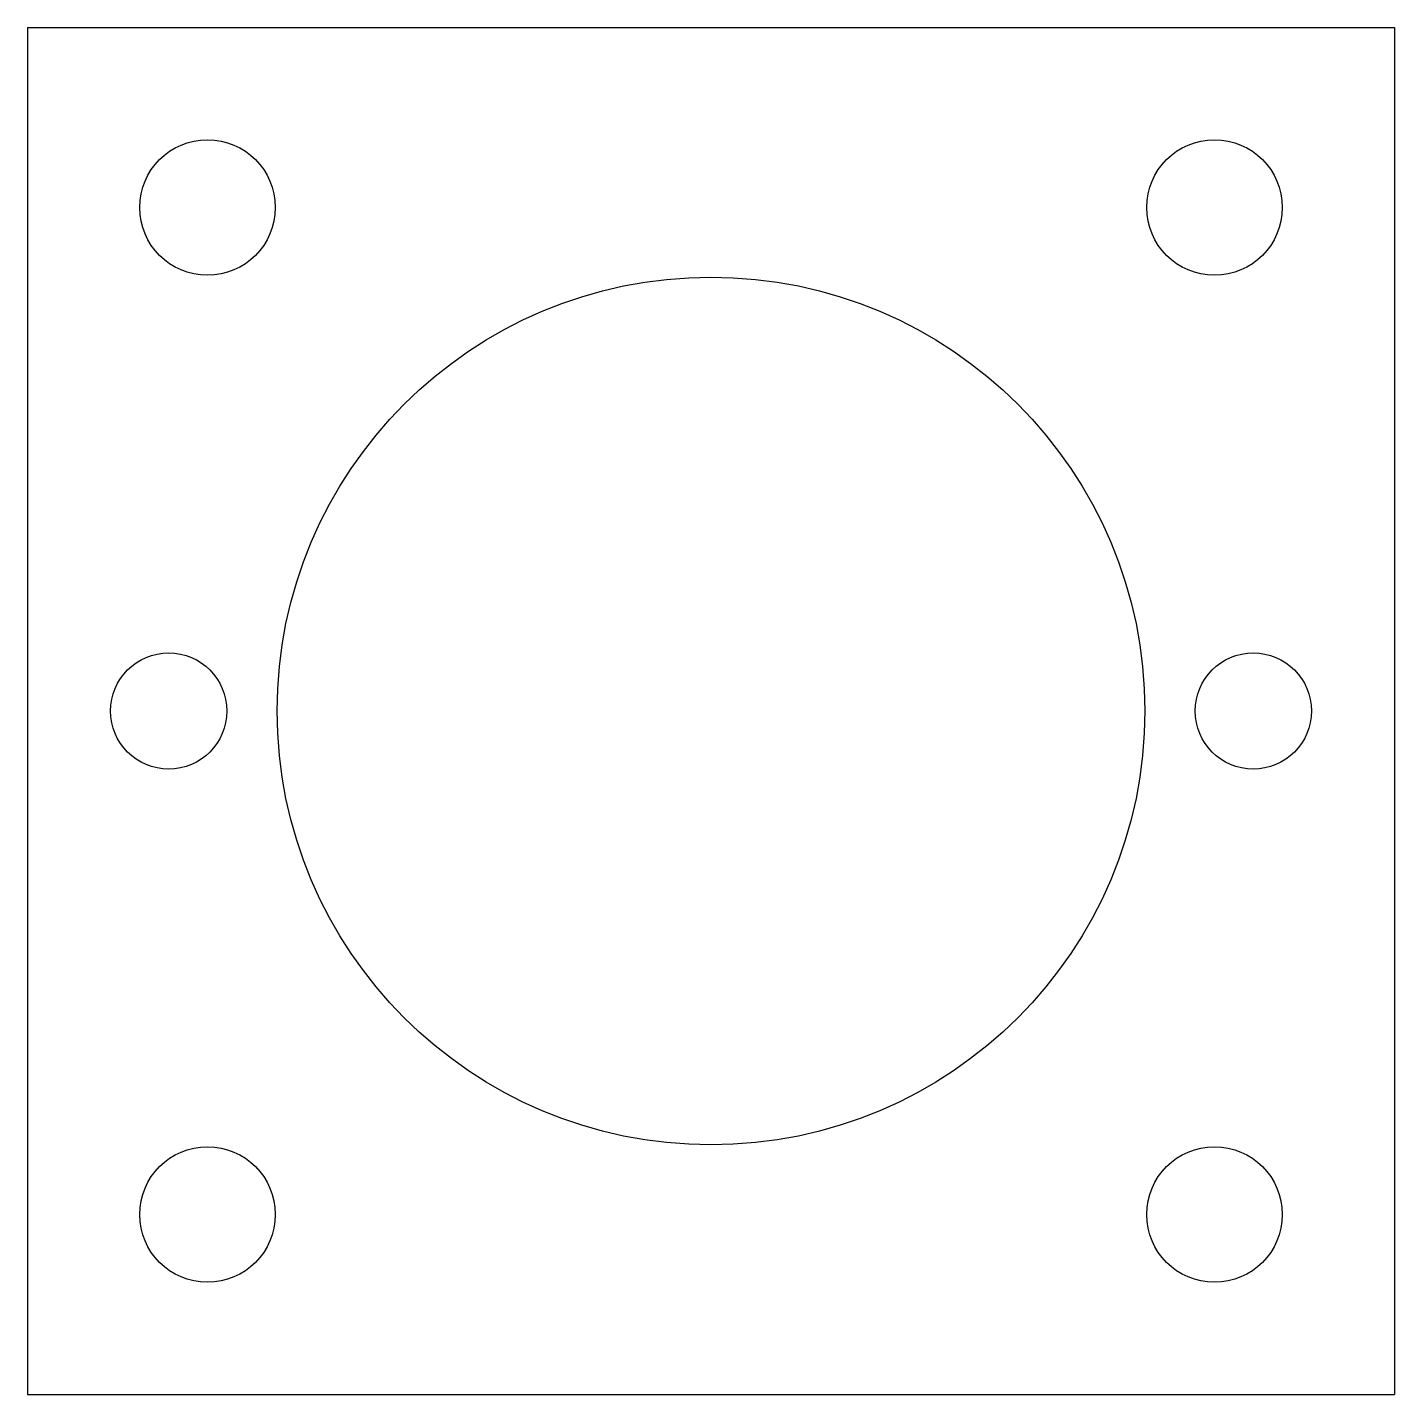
# Model space of a CAD drawing. Header units: millimetres. Extents: x 0 to 35.3, y 21.8 to 57.
import ezdxf

# ---------------------------------------------------------------- set-up
doc = ezdxf.new("R2010")
doc.units = ezdxf.units.MM

msp = doc.modelspace()

# ---------------------------------------------------------------- linework, layer by layer
for p, q in [((0, 57.05, 3.925), (35.3, 57.05, 3.925)), ((0, 57.05, 3.925), (0, 21.75, 3.925)), ((35.3, 57.05, 3.925), (35.3, 21.75, 3.925)), ((0, 21.75, 3.925), (35.3, 21.75, 3.925))]:
    msp.add_line(p, q)
for centre, radius in [((4.65, 52.4, 3.925), 1.75), ((30.65, 52.4, 3.925), 1.75), ((17.65, 39.4, 3.925), 11.2), ((3.65, 39.4, 3.925), 1.5), ((31.65, 39.4, 3.925), 1.5), ((4.65, 26.4, 3.925), 1.75), ((30.65, 26.4, 3.925), 1.75)]:
    msp.add_circle(centre, radius)

doc.saveas('drawing.dxf')
